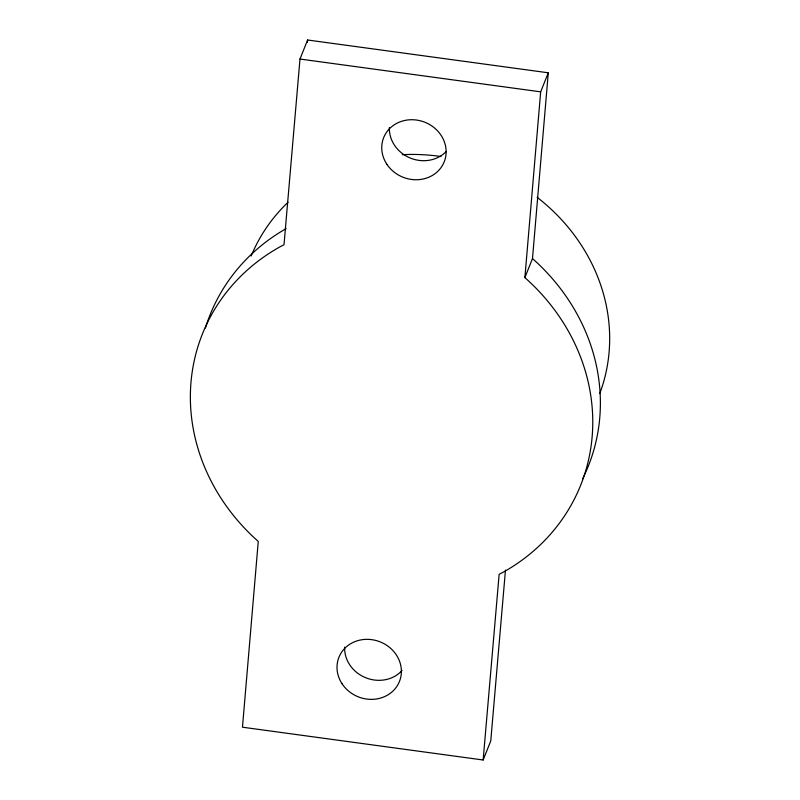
<?xml version="1.0" encoding="UTF-8"?>
<svg xmlns="http://www.w3.org/2000/svg" width="800" height="800" viewBox="0 0 800 800"><rect width="100%" height="100%" fill="white"/><g stroke="black" fill="none" stroke-linecap="round" stroke-linejoin="round"><path stroke-width="1.2" d="M483.15 760L499.14 574.3L502.63 572.51A203.69 184.9 21.8 0 0 524.88 277.61L532.49 258.57L548.29 72.8L307.61 40L299.99 59.04L284.01 244.75L280.51 246.53A203.69 184.9 21.8 0 0 258.26 541.44L242.47 727.2L483.15 760L490.76 740.96L505.47 570.12M307.4 42.48L307.61 40M524.88 277.61L540.67 91.84L548.29 72.8M299.99 59.04L540.67 91.84M532.49 258.57A203.69 184.9 21.8 0 1 582.64 478.76M205.42 328.04A203.69 184.9 21.8 0 1 286.14 228.61M446.01 151.68A32.59 29.58 21.8 0 1 409.79 157.84A32.59 29.58 21.8 0 1 389.39 127.48M402.08 670.45A32.59 29.58 21.8 0 1 365.64 677.71A32.59 29.58 21.8 0 1 344.65 647.11M251.15 256.02A187.39 170.11 21.8 0 1 288.03 202.26M402.29 154.68A187.39 170.11 21.8 0 1 440.98 156.51M537.13 197.31A187.39 170.11 21.8 0 1 599.73 393.61M342.19 683.97A32.59 29.58 21.8 0 0 397.87 684.76A32.59 29.58 21.8 0 0 367.55 639.34A32.59 29.58 21.8 0 0 342.19 683.97M386.92 164.34A32.59 29.58 21.8 0 0 442.61 165.14A32.59 29.58 21.8 0 0 412.28 119.72A32.59 29.58 21.8 0 0 386.92 164.34"/></g></svg>
